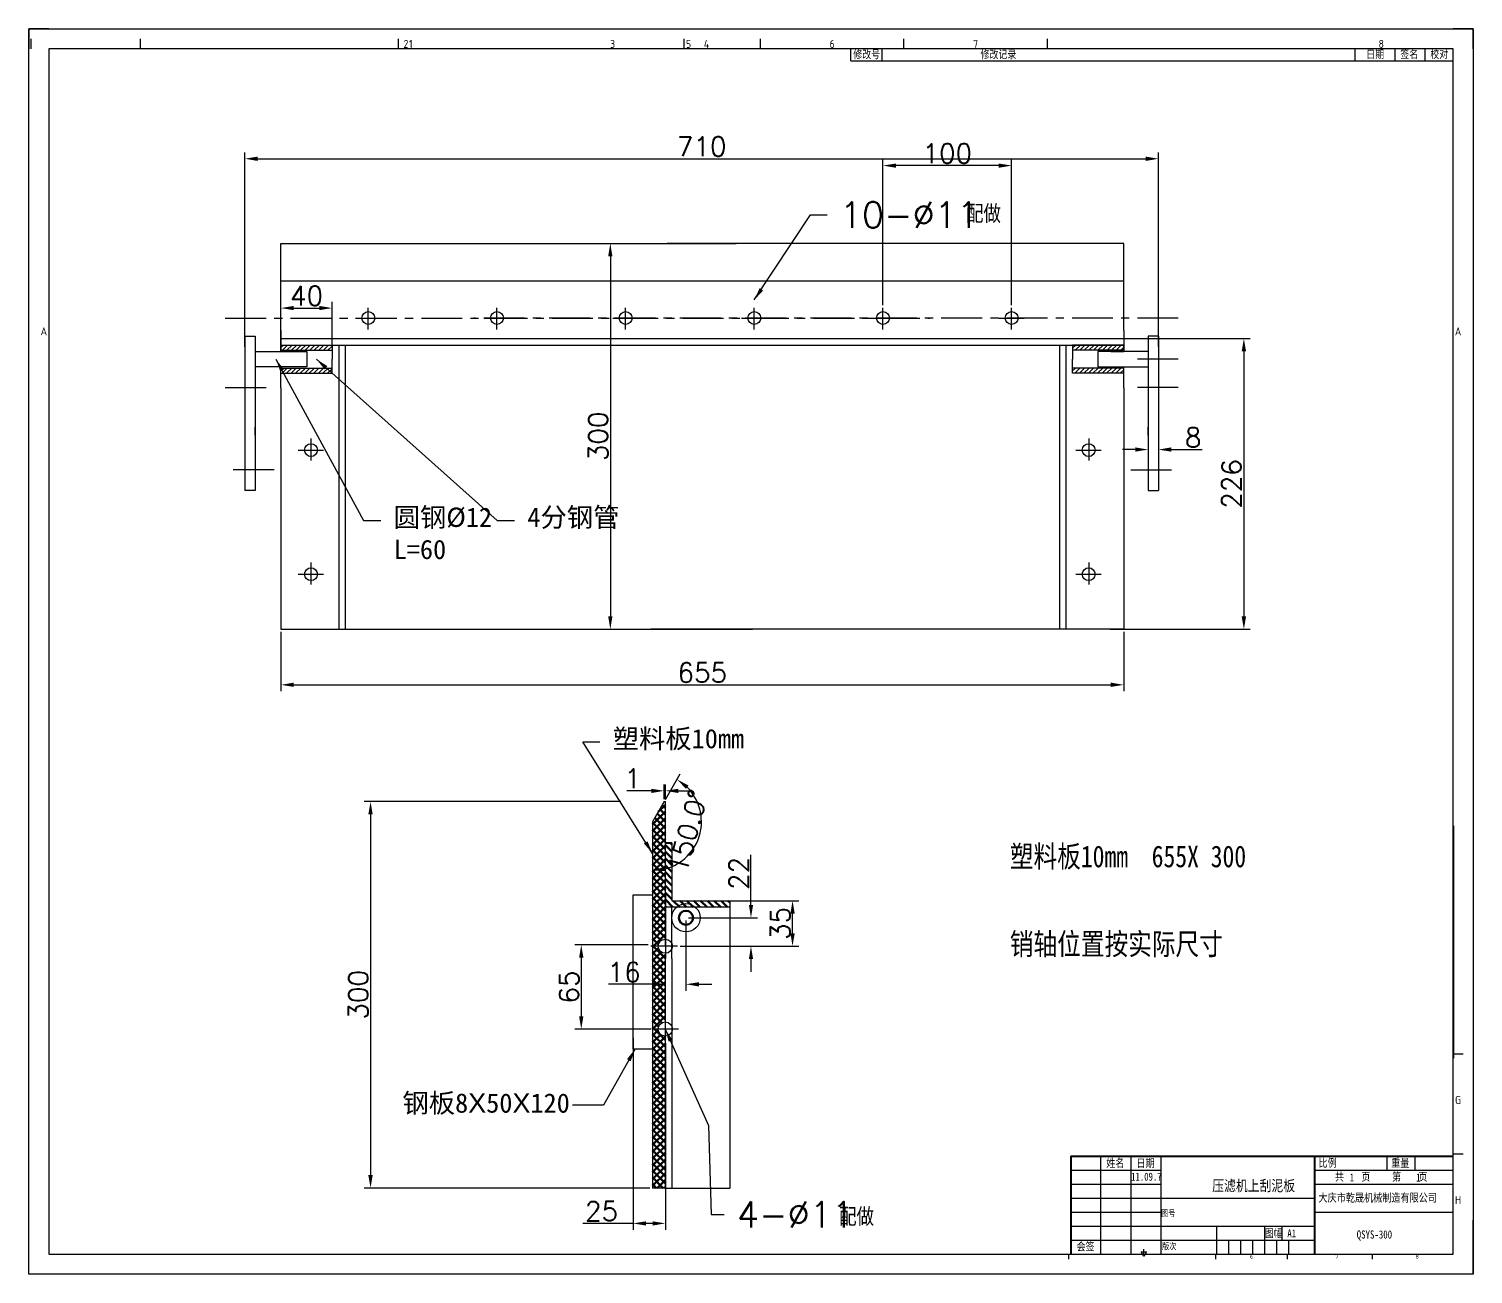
# Model space of a CAD drawing. Header units: inches. Extents: x -166203 to -65610, y -6981 to 11093.
# Drawn here: x -91114 to -89991, y -1464 to -496 of the extents above; entities that cross this region are included whole.
import ezdxf
from ezdxf.enums import TextEntityAlignment as Align

# ---------------------------------------------------------------- set-up
doc = ezdxf.new("R2010")
doc.units = ezdxf.units.IN
doc.header["$MEASUREMENT"] = 0
doc.linetypes.add('CENTERX2', pattern=[101.6, 63.5, -12.7, 12.7, -12.7])
doc.layers.get('0').update_dxf_attribs({"lineweight": 25})
doc.layers.get('Defpoints').update_dxf_attribs({"color": 5})
doc.layers.add('BODY', color=4, linetype='Continuous', lineweight=50)
doc.layers.add('图层2', color=3, linetype='Continuous', lineweight=40)
doc.layers.add('FRAME035', color=2, linetype='Continuous')
doc.layers.add('中心线', color=1, linetype='CENTERX2')
doc.styles.add('ISOCP', font='isocp.shx')
doc.styles.get("Standard").update_dxf_attribs({"font": 'txt.shx', "bigfont": 'whgtxt.shx'})
doc.styles.add('STYLE1', font='SIMFANG.TTF', dxfattribs={"width": 0.8, "height": 4})
doc.dimstyles.get("Standard").update_dxf_attribs({"dimtxt": 15, "dimasz": 10, "dimexe": 5, "dimexo": 2, "dimgap": 2, "dimtad": 1, "dimdec": 0, "dimzin": 0, "dimdsep": 46, "dimtxsty": 'Standard', "dimcen": 0.09, "dimclrd": 4, "dimclre": 4, "dimclrt": 4, "dimadec": 1, "dimazin": 0, "dimtfac": 1, "dimtdec": 0, "dimtofl": 0, "dimtmove": 0, "dimatfit": 3, "dimfxl": 0, "dimtolj": 1, "dimtzin": 0, "dimarcsym": 0})

# ---------------------------------------------------------------- blocks, each defined once
blk = doc.blocks.new('*D258')
at = {"color": 4, "lineweight": -2, "ltscale": 0.5}
for p, q in [((-90917.6, -964.7), (-90917.6, -1010.9)), ((-90262.6, -964.7), (-90262.6, -1010.9)), ((-90907.6, -1005.9), (-90272.6, -1005.9))]:
    blk.add_line(p, q, dxfattribs=at)
at = {"color": 4, "ltscale": 0.5}
for points in [[(-90907.6, -1004.2), (-90907.6, -1007.5), (-90917.6, -1005.9)], [(-90272.6, -1004.2), (-90272.6, -1007.5), (-90262.6, -1005.9)]]:
    blk.add_solid(points, dxfattribs=at)
at = {"layer": 'Defpoints', "color": 0, "ltscale": 0.5}
for p in [(-90917.6, -962.7), (-90262.6, -962.7), (-90262.6, -1005.9)]:
    blk.add_point(p, dxfattribs=at)
at = {"color": 4, "ltscale": 0.5, "insert": (-90590.1, -996.4), "char_height": 15, "attachment_point": 5}
blk.add_mtext('\\A1;655', dxfattribs=at)
blk = doc.blocks.new('*D259')
at = {"color": 4, "lineweight": -2, "ltscale": 0.5}
for p, q in [((-90945.6, -743.2), (-90945.6, -591.9)), ((-90235.6, -743.2), (-90235.6, -591.9)), ((-90935.6, -596.9), (-90245.6, -596.9))]:
    blk.add_line(p, q, dxfattribs=at)
at = {"color": 4, "ltscale": 0.5}
for points in [[(-90935.6, -595.2), (-90935.6, -598.6), (-90945.6, -596.9)], [(-90245.6, -595.2), (-90245.6, -598.6), (-90235.6, -596.9)]]:
    blk.add_solid(points, dxfattribs=at)
at = {"layer": 'Defpoints', "color": 0, "ltscale": 0.5}
for p in [(-90235.6, -596.9), (-90945.6, -745.2), (-90235.6, -745.2)]:
    blk.add_point(p, dxfattribs=at)
at = {"color": 4, "ltscale": 0.5, "insert": (-90590.6, -587.4), "char_height": 15, "attachment_point": 5}
blk.add_mtext('\\A1;710', dxfattribs=at)
blk = doc.blocks.new('*D260')
at = {"color": 4, "lineweight": -2, "ltscale": 0.5}
for p, q in [((-90917.6, -742.2), (-90917.6, -708)), ((-90907.6, -713), (-90887.9, -713)), ((-90877.9, -742.2), (-90877.9, -708))]:
    blk.add_line(p, q, dxfattribs=at)
at = {"color": 4, "ltscale": 0.5}
for points in [[(-90907.6, -711.3), (-90907.6, -714.6), (-90917.6, -713)], [(-90887.9, -711.3), (-90887.9, -714.6), (-90877.9, -713)]]:
    blk.add_solid(points, dxfattribs=at)
at = {"layer": 'Defpoints', "color": 0, "ltscale": 0.5}
for p in [(-90877.9, -713), (-90917.6, -744.2), (-90877.9, -744.2)]:
    blk.add_point(p, dxfattribs=at)
at = {"color": 4, "ltscale": 0.5, "insert": (-90897.7, -703.5), "char_height": 15, "attachment_point": 5}
blk.add_mtext('\\A1;40', dxfattribs=at)
blk = doc.blocks.new('*D261')
at = {"color": 4, "lineweight": -2, "ltscale": 0.5}
for p, q in [((-90610.6, -1173.7), (-90515, -1173.7)), ((-90520, -1199.1), (-90520, -1183.7)), ((-90607.3, -1209.1), (-90515, -1209.1))]:
    blk.add_line(p, q, dxfattribs=at)
at = {"color": 4, "ltscale": 0.5}
for points in [[(-90521.6, -1183.7), (-90518.3, -1183.7), (-90520, -1173.7)], [(-90521.6, -1199.1), (-90518.3, -1199.1), (-90520, -1209.1)]]:
    blk.add_solid(points, dxfattribs=at)
at = {"layer": 'Defpoints', "color": 0, "ltscale": 0.5}
for p in [(-90612.6, -1173.7), (-90520, -1173.7), (-90609.3, -1209.1)]:
    blk.add_point(p, dxfattribs=at)
at = {"color": 4, "ltscale": 0.5, "insert": (-90529.5, -1191.4), "char_height": 15, "attachment_point": 5, "rotation": 90}
blk.add_mtext('\\A1;35', dxfattribs=at)
blk = doc.blocks.new('*D262')
at = {"color": 4, "lineweight": -2, "ltscale": 0.5}
for p, q in [((-90552.3, -1177), (-90552.3, -1138)), ((-90600.8, -1187), (-90547.3, -1187)), ((-90570.6, -1209.1), (-90547.3, -1209.1)), ((-90552.3, -1219.1), (-90552.3, -1229.1))]:
    blk.add_line(p, q, dxfattribs=at)
at = {"color": 4, "ltscale": 0.5}
for points in [[(-90553.9, -1177), (-90550.6, -1177), (-90552.3, -1187)], [(-90553.9, -1219.1), (-90550.6, -1219.1), (-90552.3, -1209.1)]]:
    blk.add_solid(points, dxfattribs=at)
at = {"layer": 'Defpoints', "color": 0, "ltscale": 0.5}
for p in [(-90602.8, -1187), (-90552.3, -1187), (-90572.6, -1209.1)]:
    blk.add_point(p, dxfattribs=at)
at = {"color": 4, "ltscale": 0.5, "insert": (-90561.8, -1152.5), "char_height": 15, "attachment_point": 5, "rotation": 90}
blk.add_mtext('\\A1;22', dxfattribs=at)
blk = doc.blocks.new('*D263')
at = {"color": 4, "lineweight": -2, "ltscale": 0.5}
for p, q in [((-90632.1, -1208.1), (-90689.2, -1208.1)), ((-90684.2, -1218.1), (-90684.2, -1263.5)), ((-90629.8, -1273.5), (-90689.2, -1273.5))]:
    blk.add_line(p, q, dxfattribs=at)
at = {"color": 4, "ltscale": 0.5}
for points in [[(-90685.9, -1218.1), (-90682.5, -1218.1), (-90684.2, -1208.1)], [(-90685.9, -1263.5), (-90682.5, -1263.5), (-90684.2, -1273.5)]]:
    blk.add_solid(points, dxfattribs=at)
at = {"layer": 'Defpoints', "color": 0, "ltscale": 0.5}
for p in [(-90630.1, -1208.1), (-90684.2, -1273.5), (-90627.8, -1273.5)]:
    blk.add_point(p, dxfattribs=at)
at = {"color": 4, "ltscale": 0.5, "insert": (-90693.7, -1240.8), "char_height": 15, "attachment_point": 5, "rotation": 90}
blk.add_mtext('\\A1;65', dxfattribs=at)
blk = doc.blocks.new('*D264')
at = {"color": 4, "lineweight": -2, "ltscale": 0.5}
for p, q in [((-90243.6, -793.4), (-90243.6, -828)), ((-90235.6, -793.4), (-90235.6, -828)), ((-90253.6, -823), (-90263.6, -823)), ((-90225.6, -823), (-90201.6, -823))]:
    blk.add_line(p, q, dxfattribs=at)
at = {"color": 4, "ltscale": 0.5}
for points in [[(-90253.6, -821.3), (-90253.6, -824.6), (-90243.6, -823)], [(-90225.6, -821.3), (-90225.6, -824.6), (-90235.6, -823)]]:
    blk.add_solid(points, dxfattribs=at)
at = {"layer": 'Defpoints', "color": 0, "ltscale": 0.5}
for p in [(-90243.6, -791.4), (-90235.6, -791.4), (-90235.6, -823)]:
    blk.add_point(p, dxfattribs=at)
at = {"color": 4, "ltscale": 0.5, "insert": (-90208.6, -813.5), "char_height": 15, "attachment_point": 5}
blk.add_mtext('\\A1;8', dxfattribs=at)
blk = doc.blocks.new('*D265')
at = {"color": 4, "lineweight": -2, "ltscale": 0.5}
for p, q in [((-90653.4, -1096.7), (-90853, -1096.7)), ((-90848, -1106.7), (-90848, -1387.1)), ((-90630.8, -1397.1), (-90853, -1397.1))]:
    blk.add_line(p, q, dxfattribs=at)
at = {"color": 4, "ltscale": 0.5}
for points in [[(-90849.7, -1106.7), (-90846.3, -1106.7), (-90848, -1096.7)], [(-90849.7, -1387.1), (-90846.3, -1387.1), (-90848, -1397.1)]]:
    blk.add_solid(points, dxfattribs=at)
at = {"layer": 'Defpoints', "color": 0, "ltscale": 0.5}
for p in [(-90651.4, -1096.7), (-90848, -1397.1), (-90628.8, -1397.1)]:
    blk.add_point(p, dxfattribs=at)
at = {"color": 4, "ltscale": 0.5, "insert": (-90857.5, -1246.9), "char_height": 15, "attachment_point": 5, "rotation": 90}
blk.add_mtext('\\A1;300', dxfattribs=at)
blk = doc.blocks.new('*D266')
at = {"color": 4, "lineweight": -2, "ltscale": 0.5}
blk.add_line((-90618.8, -1095), (-90607.3, -1075.1), dxfattribs=at)
blk.add_arc((-90628.8, -1112.3), 38, 285.124, 44.876, dxfattribs=at)
at = {"color": 4, "ltscale": 0.5}
for points in [[(-90602.8, -1086.8), (-90600.8, -1084.2), (-90609.8, -1079.4)], [(-90618.6, -1150.7), (-90619.1, -1147.3), (-90628.8, -1150.3)]]:
    blk.add_solid(points, dxfattribs=at)
at = {"layer": 'Defpoints', "color": 0, "ltscale": 0.5}
for p in [(-90619.8, -1096.7), (-90628.8, -1112.3), (-90628.8, -1112.3), (-90599.7, -1136.7), (-90628.8, -1397.1)]:
    blk.add_point(p, dxfattribs=at)
at = {"color": 4, "ltscale": 0.5, "insert": (-90601.2, -1119.7), "char_height": 15, "attachment_point": 5, "rotation": 75}
blk.add_mtext('\\A1;150.0°', dxfattribs=at)
blk = doc.blocks.new('*D267')
at = {"color": 4, "lineweight": -2, "ltscale": 0.5}
for p, q in [((-90629.8, -1088.3), (-90648.8, -1088.3)), ((-90619.8, -1094.7), (-90619.8, -1083.3)), ((-90618.8, -1094.7), (-90618.8, -1083.3)), ((-90608.8, -1088.3), (-90598.8, -1088.3))]:
    blk.add_line(p, q, dxfattribs=at)
at = {"color": 4, "ltscale": 0.5}
for points in [[(-90629.8, -1086.7), (-90629.8, -1090), (-90619.8, -1088.3)], [(-90608.8, -1086.7), (-90608.8, -1090), (-90618.8, -1088.3)]]:
    blk.add_solid(points, dxfattribs=at)
at = {"layer": 'Defpoints', "color": 0, "ltscale": 0.5}
for p in [(-90619.8, -1088.3), (-90619.8, -1096.7), (-90618.8, -1096.7)]:
    blk.add_point(p, dxfattribs=at)
at = {"color": 4, "ltscale": 0.5, "insert": (-90644.3, -1078.8), "char_height": 15, "attachment_point": 5}
blk.add_mtext('\\A1;1', dxfattribs=at)
blk = doc.blocks.new('*D269')
at = {"color": 4, "lineweight": -2, "ltscale": 0.5}
for p, q in [((-90602.8, -1189), (-90602.8, -1243.7)), ((-90618.9, -1219.9), (-90618.9, -1243.7)), ((-90628.9, -1238.7), (-90662.9, -1238.7)), ((-90592.8, -1238.7), (-90582.8, -1238.7))]:
    blk.add_line(p, q, dxfattribs=at)
at = {"color": 4, "ltscale": 0.5}
for points in [[(-90628.9, -1237.1), (-90628.9, -1240.4), (-90618.9, -1238.7)], [(-90592.8, -1237.1), (-90592.8, -1240.4), (-90602.8, -1238.7)]]:
    blk.add_solid(points, dxfattribs=at)
at = {"layer": 'Defpoints', "color": 0, "ltscale": 0.5}
for p in [(-90602.8, -1187), (-90618.9, -1217.9), (-90618.9, -1238.7)]:
    blk.add_point(p, dxfattribs=at)
at = {"color": 4, "ltscale": 0.5, "insert": (-90650.9, -1229.2), "char_height": 15, "attachment_point": 5}
blk.add_mtext('\\A1;16', dxfattribs=at)
blk = doc.blocks.new('*D270')
at = {"color": 4, "lineweight": -2, "ltscale": 0.5}
for p, q in [((-90679.7, -662.7), (-90656.6, -662.7)), ((-90661.6, -672.7), (-90661.6, -952.7)), ((-90679.7, -962.7), (-90656.6, -962.7))]:
    blk.add_line(p, q, dxfattribs=at)
at = {"color": 4, "ltscale": 0.5}
for points in [[(-90663.3, -672.7), (-90660, -672.7), (-90661.6, -662.7)], [(-90663.3, -952.7), (-90660, -952.7), (-90661.6, -962.7)]]:
    blk.add_solid(points, dxfattribs=at)
at = {"layer": 'Defpoints', "color": 0, "ltscale": 0.5}
for p in [(-90681.7, -662.7), (-90681.7, -962.7), (-90661.6, -962.7)]:
    blk.add_point(p, dxfattribs=at)
at = {"color": 4, "ltscale": 0.5, "insert": (-90671.1, -812.7), "char_height": 15, "attachment_point": 5, "rotation": 90}
blk.add_mtext('\\A1;300', dxfattribs=at)
blk = doc.blocks.new('*D271')
at = {"color": 4, "lineweight": -2, "ltscale": 0.5}
for p, q in [((-90643.9, -1280.4), (-90643.9, -1429.6)), ((-90618.8, -1284.6), (-90618.8, -1429.6)), ((-90643.9, -1424.6), (-90682.9, -1424.6)), ((-90628.8, -1424.6), (-90633.9, -1424.6))]:
    blk.add_line(p, q, dxfattribs=at)
at = {"color": 4, "ltscale": 0.5}
for points in [[(-90633.9, -1423), (-90633.9, -1426.3), (-90643.9, -1424.6)], [(-90628.8, -1423), (-90628.8, -1426.3), (-90618.8, -1424.6)]]:
    blk.add_solid(points, dxfattribs=at)
at = {"layer": 'Defpoints', "color": 0, "ltscale": 0.5}
for p in [(-90643.9, -1278.4), (-90618.8, -1282.6), (-90618.8, -1424.6)]:
    blk.add_point(p, dxfattribs=at)
at = {"color": 4, "ltscale": 0.5, "insert": (-90668.4, -1415.1), "char_height": 15, "attachment_point": 5}
blk.add_mtext('\\A1;25', dxfattribs=at)
blk = doc.blocks.new('*D275')
at = {"layer": 'Defpoints', "color": 0, "ltscale": 0.5}
for p in [(-90282.7, -736.7), (-90275.2, -962.7), (-90169.2, -962.7)]:
    blk.add_point(p, dxfattribs=at)
at = {"layer": '图层2', "color": 4, "lineweight": -2, "ltscale": 0.5}
for p, q in [((-90280.7, -736.7), (-90164.2, -736.7)), ((-90169.2, -746.7), (-90169.2, -952.7)), ((-90273.2, -962.7), (-90164.2, -962.7))]:
    blk.add_line(p, q, dxfattribs=at)
at = {"layer": '图层2', "color": 4, "ltscale": 0.5}
for points in [[(-90170.9, -746.7), (-90167.5, -746.7), (-90169.2, -736.7)], [(-90170.9, -952.7), (-90167.5, -952.7), (-90169.2, -962.7)]]:
    blk.add_solid(points, dxfattribs=at)
at = {"layer": '图层2', "color": 4, "ltscale": 0.5, "insert": (-90178.7, -849.7), "char_height": 15, "attachment_point": 5, "rotation": 90}
blk.add_mtext('\\A1;226', dxfattribs=at)
blk = doc.blocks.new('*D277')
at = {"color": 4, "lineweight": -2, "ltscale": 0.5}
for p, q in [((-90449.7, -710.7), (-90449.7, -597.2)), ((-90359.7, -602.2), (-90439.7, -602.2)), ((-90349.7, -710.7), (-90349.7, -597.2))]:
    blk.add_line(p, q, dxfattribs=at)
at = {"color": 4, "ltscale": 0.5}
for points in [[(-90439.7, -600.6), (-90439.7, -603.9), (-90449.7, -602.2)], [(-90359.7, -600.6), (-90359.7, -603.9), (-90349.7, -602.2)]]:
    blk.add_solid(points, dxfattribs=at)
at = {"layer": 'Defpoints', "color": 0, "ltscale": 0.5}
for p in [(-90449.7, -602.2), (-90449.7, -712.7), (-90349.7, -712.7)]:
    blk.add_point(p, dxfattribs=at)
at = {"color": 4, "ltscale": 0.5, "insert": (-90399.7, -592.7), "char_height": 15, "attachment_point": 5}
blk.add_mtext('\\A1;100', dxfattribs=at)

msp = doc.modelspace()

# ---------------------------------------------------------------- hatches: boundary and pattern name
at = {"ltscale": 0.5}
h = msp.add_hatch(dxfattribs=at)
h.set_pattern_fill('ANSI31', color=256, scale=20, style=0)
h.set_pattern_definition([(45, (-433.75, -737.2959), (-1.76776695, 1.76776695), [])])
h.paths.add_polyline_path([(-90877.9, -745.7), (-90877.9, -741.7), (-90917.6, -741.7), (-90917.6, -745.7)])
h.paths.add_polyline_path([(-90917.6, -759.7), (-90917.6, -763.7), (-90877.9, -763.7), (-90877.9, -759.7)])
h = msp.add_hatch(dxfattribs=at)
h.set_pattern_fill('ANSI31', color=256, scale=20, style=0)
h.set_pattern_definition([(45, (-432.75, -737.2959), (-1.76776695, 1.76776695), [])])
h.paths.add_polyline_path([(-90262.6, -745.7), (-90262.6, -741.7), (-90302.3, -741.7), (-90302.3, -745.7)])
h.paths.add_polyline_path([(-90302.3, -759.7), (-90302.3, -763.7), (-90262.6, -763.7), (-90262.6, -759.7)])
at = {"layer": 'BODY', "ltscale": 0.5}
h = msp.add_hatch(dxfattribs=at)
h.set_pattern_fill('ANSI37', color=256, scale=30, style=0)
h.paths.add_polyline_path([(-90618.9, -1168.7), (-90618.8, -1168.7), (-90618.8, -1096.7), (-90619.8, -1096.7), (-90628.8, -1112.3), (-90628.8, -1209.1), (-90624.4, -1209.1, -0.414214), (-90618.9, -1203.6)])
h.paths.add_polyline_path([(-90618.9, -1214.6, -0.414214), (-90624.4, -1209.1), (-90628.8, -1209.1), (-90628.8, -1397.1), (-90618.8, -1397.1), (-90618.8, -1279, -0.421695), (-90624.4, -1273.5, -0.414214), (-90618.9, -1268)])
h = msp.add_hatch(dxfattribs=at)
h.set_pattern_fill('ANSI31', color=256, scale=30, style=0)
h.set_pattern_definition([(315, (-247.319, -1510.2117), (-2.65165043, -2.65165043), [])])
h.paths.add_polyline_path([(-90568.8, -1173.7), (-90568.8, -1178.7), (-90602.8, -1178.7), (-90602.8, -1173.7)])
h.paths.add_polyline_path([(-90613.8, -1173.7), (-90602.8, -1173.7), (-90602.8, -1178.7), (-90618.8, -1178.7), (-90618.8, -1149.9), (-90613.8, -1149.9), (-90613.8, -1171)])
h.paths.add_polyline_path([(-90618.8, -1128.7), (-90613.8, -1128.7), (-90613.8, -1149.9), (-90618.8, -1149.9)])

# ---------------------------------------------------------------- linework, layer by layer
at = {"color": 3, "linetype": 'Continuous'}
for p, q in [((-91113.5, -495.9), (-91113.5, -511.5)), ((-91098, -495.9), (-91113.5, -495.9)), ((-91111.7, -511.5), (-91111.7, -503.7)), ((-91026.8, -511.5), (-91026.8, -503.7)), ((-90826.3, -511.5), (-90826.3, -503.7)), ((-90604.1, -511.5), (-90604.1, -503.7)), ((-90545, -511.5), (-90545, -503.7)), ((-90433.5, -511.5), (-90433.5, -503.7)), ((-90321.9, -511.5), (-90321.9, -503.7)), ((-89991, -495.9), (-90006.6, -495.9)), ((-89991, -511.5), (-89991, -495.9)), ((-89998.8, -1293), (-90006.6, -1293)), ((-90280.4, -1448.5), (-90280.4, -1372.3)), ((-90256.8, -1448.5), (-90256.8, -1372.3)), ((-90057.9, -1383.2), (-90057.9, -1372.3)), ((-90036.1, -1383.2), (-90036.1, -1372.3)), ((-89998.8, -1370.7), (-90006.6, -1370.7)), ((-90303.7, -1383.2), (-90233.5, -1383.2)), ((-90114.4, -1383.2), (-90006.6, -1383.2)), ((-90303.7, -1394.1), (-90233.5, -1394.1)), ((-90114.4, -1394.1), (-90006.6, -1394.1)), ((-90303.7, -1405), (-90233.5, -1405)), ((-90303.7, -1415.8), (-90233.5, -1415.8)), ((-90303.7, -1426.7), (-90233.5, -1426.7)), ((-90190.2, -1448.5), (-90190.2, -1426.7)), ((-90152.8, -1448.5), (-90152.8, -1426.7)), ((-90139.7, -1426.7), (-90139.7, -1437.6)), ((-90303.7, -1437.6), (-90114.4, -1437.6)), ((-90246.9, -1450.4), (-90248.9, -1446.6)), ((-90248.9, -1446.6), (-90245, -1446.6)), ((-90246.9, -1448.5), (-90246.9, -1444.6)), ((-90245, -1446.6), (-90246.9, -1450.4)), ((-90180.8, -1448.5), (-90180.8, -1437.6)), ((-90171.5, -1448.5), (-90171.5, -1437.6)), ((-90162.2, -1448.5), (-90162.2, -1437.6)), ((-90143.5, -1448.5), (-90143.5, -1437.6)), ((-90134.2, -1448.5), (-90134.2, -1437.6)), ((-90305.3, -1452.4), (-90305.3, -1448.5)), ((-90191.1, -1452.4), (-90191.1, -1448.5)), ((-90135.3, -1452.4), (-90135.3, -1448.5)), ((-90069.1, -1452.4), (-90069.1, -1448.5)), ((-89991, -1464), (-89991, -1448.5)), ((-89991, -1464), (-90006.6, -1464))]:
    msp.add_line(p, q, dxfattribs=at)
at = {"color": 2, "linetype": 'Continuous'}
for p, q in [((-90006.6, -511.5), (-91098, -511.5)), ((-91098, -511.5), (-91098, -1448.5)), ((-90474.7, -520.8), (-90474.7, -511.5)), ((-90450.4, -520.8), (-90450.4, -511.5)), ((-90082.8, -520.8), (-90082.8, -511.5)), ((-90051.7, -520.8), (-90051.7, -511.5)), ((-90028.3, -520.8), (-90028.3, -511.5)), ((-90006.6, -1448.5), (-90006.6, -511.5)), ((-90474.7, -520.8), (-90006.6, -520.8)), ((-90303.7, -1372.3), (-90006.6, -1372.3)), ((-90233.5, -1448.5), (-90233.5, -1372.3)), ((-90233.5, -1405), (-90114.4, -1405)), ((-90114.4, -1415.8), (-90006.6, -1415.8)), ((-89991, -1464), (-89991, -1422.1)), ((-90233.5, -1426.7), (-90114.4, -1426.7)), ((-91098, -1448.5), (-90006.6, -1448.5))]:
    msp.add_line(p, q, dxfattribs=at)
at = {"ltscale": 0.5}
for p, q in [((-90917.6, -730.3), (-90917.6, -662.7)), ((-90917.6, -662.7), (-90563.7, -662.7)), ((-90262.6, -662.7), (-90617.5, -662.7)), ((-90262.6, -730.3), (-90262.6, -662.7)), ((-90917.6, -691.7), (-90262.6, -691.7)), ((-90945.6, -734.7), (-90937.6, -734.7)), ((-90945.6, -734.7), (-90945.6, -854.7)), ((-90937.6, -734.7), (-90937.6, -854.7)), ((-90917.6, -730.3), (-90917.6, -746.7)), ((-90917.6, -736.7), (-90262.6, -736.7)), ((-90262.6, -730.3), (-90262.6, -746.7)), ((-90235.6, -734.7), (-90243.6, -734.7)), ((-90243.6, -734.7), (-90243.6, -854.7)), ((-90235.6, -734.7), (-90235.6, -854.7)), ((-90937.6, -746.7), (-90897.6, -746.7)), ((-90937.6, -746.7), (-90907.6, -746.7)), ((-90917.6, -746.7), (-90917.6, -741.7)), ((-90917.6, -741.7), (-90262.6, -741.7)), ((-90917.6, -745.7), (-90877.9, -745.7)), ((-90907.6, -746.7), (-90917.6, -746.7)), ((-90897.6, -746.7), (-90897.6, -758.7)), ((-90877.9, -741.7), (-90877.9, -752.7)), ((-90872.6, -741.7), (-90872.6, -962.7)), ((-90867.6, -741.7), (-90867.6, -962.7)), ((-90312.6, -741.7), (-90312.6, -962.7)), ((-90307.6, -741.7), (-90307.6, -962.7)), ((-90262.6, -741.7), (-90302.3, -741.7)), ((-90302.3, -741.7), (-90302.3, -752.7)), ((-90262.6, -745.7), (-90302.3, -745.7)), ((-90243.6, -746.7), (-90282.6, -746.7)), ((-90282.6, -746.7), (-90282.6, -758.7)), ((-90243.6, -746.7), (-90272.6, -746.7)), ((-90272.6, -746.7), (-90262.6, -746.7)), ((-90262.6, -746.7), (-90262.6, -741.7)), ((-90897.6, -758.7), (-90937.6, -758.7)), ((-90917.6, -775), (-90917.6, -758.7)), ((-90917.6, -759.7), (-90877.9, -759.7)), ((-90877.9, -763.7), (-90877.9, -752.7)), ((-90302.3, -763.7), (-90302.3, -752.7)), ((-90262.6, -759.7), (-90302.3, -759.7)), ((-90282.6, -758.7), (-90243.6, -758.7)), ((-90262.6, -775), (-90262.6, -758.7)), ((-90917.6, -763.7), (-90877.9, -763.7)), ((-90262.6, -763.7), (-90302.3, -763.7)), ((-90917.6, -775), (-90917.6, -962.7)), ((-90262.6, -775), (-90262.6, -962.7)), ((-90937.6, -811.7), (-90937.6, -805.7)), ((-90243.6, -811.7), (-90243.6, -805.7)), ((-90937.6, -854.7), (-90945.6, -854.7)), ((-90243.6, -854.7), (-90235.6, -854.7)), ((-90917.6, -962.7), (-90551.1, -962.7)), ((-90262.6, -962.7), (-90630.1, -962.7)), ((-90619.8, -1096.7), (-90628.8, -1112.3)), ((-90619.8, -1096.7), (-90618.8, -1096.7)), ((-90618.8, -1168.7), (-90618.8, -1096.7)), ((-90628.8, -1112.3), (-90628.8, -1397.1)), ((-90613.8, -1128.7), (-90613.8, -1173.7)), ((-90618.8, -1168.7), (-90618.8, -1218.7)), ((-90613.8, -1173.7), (-90568.8, -1173.7)), ((-90568.8, -1173.7), (-90568.8, -1178.7)), ((-90568.8, -1173.7), (-90568.8, -1397.1)), ((-90568.8, -1178.7), (-90618.8, -1178.7)), ((-90613.8, -1218.7), (-90613.8, -1178.7)), ((-90618.8, -1397.1), (-90618.8, -1217.5)), ((-90613.8, -1218.7), (-90613.8, -1397.1)), ((-90643.9, -1289), (-90628.8, -1289)), ((-90618.8, -1397.1), (-90628.8, -1397.1)), ((-90618.8, -1397.1), (-90568.8, -1397.1))]:
    msp.add_line(p, q, dxfattribs=at)
at = {"ltscale": 2}
for p, q in [((-90643.9, -1169.1), (-90628.8, -1169.1)), ((-90643.9, -1289.1), (-90643.9, -1169.1))]:
    msp.add_line(p, q, dxfattribs=at)
at = {"ltscale": 0.5}
for centre, radius in [((-90849.7, -720.7), 5), ((-90749.7, -720.7), 5), ((-90649.7, -720.7), 5), ((-90549.7, -720.7), 5), ((-90449.7, -720.7), 5), ((-90349.7, -720.7), 5), ((-90894.3, -823.4), 5), ((-90289.8, -823.4), 5), ((-90894.3, -919.9), 5), ((-90289.8, -919.9), 5), ((-90602.8, -1187), 11)]:
    msp.add_circle(centre, radius, dxfattribs=at)
at = {"ltscale": 2}
for centre in [(-90618.9, -1209.1), (-90618.9, -1273.5)]:
    msp.add_circle(centre, 5.5, dxfattribs=at)
at = {"layer": 'BODY', "ltscale": 2}
msp.add_circle((-90602.8, -1187), 5.5, dxfattribs=at)
at = {"layer": 'FRAME035', "color": 3}
for p, q in [((-91113.5, -495.9), (-89991, -495.9)), ((-91113.5, -1464), (-91113.5, -495.9)), ((-89991, -495.9), (-89991, -1464)), ((-89991, -1464), (-91113.5, -1464))]:
    msp.add_line(p, q, dxfattribs=at)
at = {"layer": '中心线', "ltscale": 0.5}
for p, q in [((-90849.7, -729.7), (-90849.7, -712.7)), ((-90749.7, -729.7), (-90749.7, -712.7)), ((-90649.7, -729.7), (-90649.7, -712.7)), ((-90549.7, -729.7), (-90549.7, -712.7)), ((-90449.7, -729.7), (-90449.7, -712.7)), ((-90349.7, -729.7), (-90349.7, -712.7)), ((-90960.9, -720.7), (-90413.5, -720.7)), ((-90859.6, -720.7), (-90840, -720.7)), ((-90220.2, -720.7), (-90767.7, -720.7)), ((-90759.6, -720.7), (-90740, -720.7)), ((-90659.6, -720.7), (-90640, -720.7)), ((-90559.6, -720.7), (-90540, -720.7)), ((-90459.6, -720.7), (-90440, -720.7)), ((-90359.6, -720.7), (-90340, -720.7)), ((-90220.2, -752.7), (-90257.1, -752.7)), ((-90960.9, -774.7), (-90923, -774.7)), ((-90220.2, -774.7), (-90257.1, -774.7)), ((-90894.3, -814.4), (-90894.3, -831.4)), ((-90289.8, -814.4), (-90289.8, -831.4)), ((-90904.2, -823.4), (-90884.6, -823.4)), ((-90299.7, -823.4), (-90280.1, -823.4)), ((-90923, -838.7), (-90960.3, -838.7)), ((-90257.1, -838.7), (-90220.9, -838.7)), ((-90904.2, -919.9), (-90884.6, -919.9)), ((-90894.3, -910.9), (-90894.3, -927.9)), ((-90299.7, -919.9), (-90280.1, -919.9)), ((-90289.8, -910.9), (-90289.8, -927.9)), ((-90618.9, -1164.8), (-90618.9, -1301.9)), ((-90609.3, -1209.1), (-90630.1, -1209.1)), ((-90608.7, -1273.5), (-90627.8, -1273.5))]:
    msp.add_line(p, q, dxfattribs=at)
at = {"layer": '图层2', "ltscale": 2}
for p, q in [((-90006.6, -1115.4), (-90006.6, -1296.1)), ((-90303.7, -1372.3), (-90303.7, -1448.5)), ((-90114.4, -1372.3), (-90114.4, -1448.5))]:
    msp.add_line(p, q, dxfattribs=at)
at = {"layer": '图层2', "ltscale": 0.5}
msp.add_line((-90618.8, -1128.7), (-90613.8, -1128.7), dxfattribs=at)
at = {"layer": '图层2', "ltscale": 10}
msp.add_line((-90303.7, -1372.3), (-90006.6, -1372.3), dxfattribs=at)

# ---------------------------------------------------------------- texts
at = {"color": 3, "linetype": 'Continuous', "style": 'ISOCP'}
for s, height, p in [('2', 6.22, (-90820.5, -507.6)), ('1', 6.22, (-90816.7, -507.6)), ('3', 6.22, (-90659.9, -507.6)), ('5', 6.22, (-90600.8, -507.6)), ('4', 6.22, (-90586.8, -507.6)), ('6', 6.22, (-90489.2, -507.6)), ('7', 6.22, (-90377.7, -507.6)), ('8', 6.22, (-90062.4, -507.6)), ('A', 6.22, (-91101.9, -731.1)), ('A', 6.22, (-90002.7, -731.1)), ('G', 6.22, (-90002.7, -1328.7)), ('H', 6.22, (-90002.7, -1406.5)), ('6', 3.11, (-90163.2, -1450.4)), ('7', 3.11, (-90097, -1450.4)), ('8', 3.11, (-90034.5, -1450.4))]:
    msp.add_text(s, height=height, dxfattribs=at).set_placement(p, align=Align.MIDDLE)
at = {"color": 3, "linetype": 'Continuous', "style": 'STYLE1', "width": 0.8}
for s, height, p in [('修改号', 6.22, (-90472.8, -518.8)), ('修改记录', 6.22, (-90373.9, -518.8)), ('日期', 6.22, (-90074.1, -518.8)), ('签名', 6.22, (-90047.6, -518.7)), ('校对', 6.22, (-90024.3, -518.7)), ('配做', 12.44, (-90385.2, -645.5)), ('塑料板10mm  655X 300', 16.861, (-90351.1, -1147.7)), ('销轴位置按实际尺寸', 16.86, (-90351.1, -1215.8)), ('姓名', 6.22, (-90276.1, -1380.8)), ('日期', 6.22, (-90252.6, -1380.9)), ('比例', 6.22, (-90111.1, -1380.7)), ('重量', 6.22, (-90054.6, -1380.7)), ('11.09.7', 6.22, (-90256.8, -1391.4)), ('压滤机上刮泥板', 8.43, (-90193.8, -1399.5)), ('1', 6.22, (-90086.9, -1392)), ('1', 6.22, (-90035.3, -1392.1)), ('大庆市乾晟机械制造有限公司', 6.323, (-90111.2, -1407.8)), ('配做', 12.44, (-90483.8, -1425.3)), ('图号', 4.98, (-90233.5, -1419.2)), ('图幅', 6.22, (-90152.9, -1435.3)), ('A1', 6.22, (-90135.4, -1435.4)), ('QSYS-300', 6.32, (-90081.5, -1436.4)), ('会签', 6.22, (-90299.2, -1445.7)), ('版次', 4.98, (-90232.8, -1444.9))]:
    msp.add_text(s, height=height, dxfattribs=at).set_placement(p)
at = {"color": 2, "linetype": 'Continuous', "style": 'STYLE1', "width": 0.8}
msp.add_text('共    页     第    页', height=6.221, dxfattribs=at).set_placement((-90098.4, -1391.5))
at = {"color": 4, "ltscale": 0.5}
for s, insert, char_height, width, attachment_point in [('10-%%c11', (-90483.2, -630.5), 20, 175.644, 1), ('{\\fSimSun|b0|i0|c134|p2;圆钢%%c12 L=60}', (-90830, -868.1), 15, 105.569, 1), ('{\\fSimSun|b0|i0|c134|p2;4分钢管}', (-90726.1, -868.1), 15, 105.569, 1), ('{\\fSimSun|b0|i0|c134|p2;塑料板10mm}', (-90659.8, -1040.2), 15, 183.423, 1), ('\\pt15;{\\fNSimSun|b0|i0|c134|p49;钢板8\\fArial|b0|i0|c0|p32;X\\fNSimSun|b0|i0|c134|p49;50\\fArial|b0|i0|c0|p32;X\\fNSimSun|b0|i0|c134|p49;120}', (-90693.1, -1340.2), 15, 123.571, 9), ('\\A1;4-%%C11', (-90563.2, -1407.7), 20, 25, 1)]:
    msp.add_mtext(s, dxfattribs=dict(at, insert=insert, char_height=char_height, width=width, attachment_point=attachment_point))

# ---------------------------------------------------------------- dimensions: what is measured, and where the dimension line sits
at = {"ltscale": 0.5}
for base, p1, p2, picture, middle in [((-90235.6, -596.9), (-90945.6, -745.2), (-90235.6, -745.2), '*D259', (-90590.6, -587.4)), ((-90449.7, -602.2), (-90349.7, -712.7), (-90449.7, -712.7), '*D277', (-90399.7, -592.7)), ((-90877.9, -713), (-90917.6, -744.2), (-90877.9, -744.2), '*D260', (-90897.7, -703.5)), ((-90235.6, -823), (-90243.6, -791.4), (-90235.6, -791.4), '*D264', (-90208.6, -813.5)), ((-90262.6, -1005.9), (-90917.6, -962.7), (-90262.6, -962.7), '*D258', (-90590.1, -996.4)), ((-90619.8, -1088.3), (-90618.8, -1096.7), (-90619.8, -1096.7), '*D267', (-90644.3, -1078.8)), ((-90618.9, -1238.7), (-90602.8, -1187), (-90618.9, -1217.9), '*D269', (-90650.9, -1229.2))]:
    dim = msp.add_linear_dim(base=base, p1=p1, p2=p2, dimstyle='Standard', dxfattribs=at)
    dim.commit()
    dim.dimension.update_dxf_attribs({"geometry": picture, "text_midpoint": middle})
for base, p1, p2, picture, middle in [((-90661.6, -962.7), (-90681.7, -662.7), (-90681.7, -962.7), '*D270', (-90671.1, -812.7)), ((-90848, -1397.1), (-90651.4, -1096.7), (-90628.8, -1397.1), '*D265', (-90857.5, -1246.9)), ((-90552.3, -1187), (-90572.6, -1209.1), (-90602.8, -1187), '*D262', (-90561.8, -1152.5)), ((-90520, -1173.7), (-90609.3, -1209.1), (-90612.6, -1173.7), '*D261', (-90529.5, -1191.4)), ((-90684.2, -1273.5), (-90630.1, -1208.1), (-90627.8, -1273.5), '*D263', (-90693.7, -1240.8))]:
    dim = msp.add_linear_dim(base=base, p1=p1, p2=p2, angle=90, dimstyle='Standard', dxfattribs=at)
    dim.commit()
    dim.dimension.update_dxf_attribs({"geometry": picture, "text_midpoint": middle})
dim = msp.add_angular_dim_2l(base=(-90599.7, -1136.7), line1=((-90628.8, -1112.3), (-90628.8, -1397.1)), line2=((-90619.8, -1096.7), (-90628.8, -1112.3)), dimstyle='Standard', dxfattribs=at)
dim.commit()
dim.dimension.update_dxf_attribs({"geometry": '*D266', "text_midpoint": (-90601.2, -1119.7)})
dim = msp.add_linear_dim(base=(-90618.8, -1424.6), p1=(-90643.9, -1278.4), p2=(-90618.8, -1282.6), dimstyle='Standard', dxfattribs=at)
dim.commit()
dim.dimension.update_dxf_attribs({"geometry": '*D271', "text_midpoint": (-90668.4, -1424.6), "dimtype": 160})
at = {"layer": '图层2', "ltscale": 0.5}
dim = msp.add_linear_dim(base=(-90169.2, -962.7), p1=(-90282.7, -736.7), p2=(-90275.2, -962.7), angle=90, dimstyle='Standard', dxfattribs=at)
dim.commit()
dim.dimension.update_dxf_attribs({"geometry": '*D275', "text_midpoint": (-90178.7, -849.7)})

# ---------------------------------------------------------------- leaders
at = {"ltscale": 0.5, "annotation_type": 0, "has_hookline": 1}
for points, override, hookline_direction, text_width in [([(-90549.7, -706.7), (-90506, -640.5), (-90493.2, -640.5)], {"dimgap": 10, "dimtad": 0}, 0, 90), ([(-90921.5, -752.7), (-90853.4, -878.1), (-90840, -878.1)], {"dimgap": 10, "dimtad": 0}, 0, 70.8), ([(-90890.1, -752.7), (-90749.5, -878.1), (-90736.1, -878.1)], {"dimgap": 10, "dimtad": 0}, 0, 72.8), ([(-90628.8, -1136.9), (-90683.1, -1050.2), (-90669.8, -1050.2)], {"dimgap": 10, "dimtad": 0}, 0, 105.3), ([(-90618.9, -1273.5), (-90585.2, -1348.4), (-90583.2, -1417.7), (-90573.2, -1417.7)], {"dimgap": 10, "dimtad": 0}, 0, 80), ([(-90642.3, -1289), (-90666.8, -1332.7), (-90691.1, -1332.7)], {"dimgap": 2, "dimtad": 0}, 1, 132.9)]:
    msp.add_leader(points, dimstyle='Standard', override=override, dxfattribs=dict(at, hookline_direction=hookline_direction, text_width=text_width))

doc.saveas('drawing.dxf')
